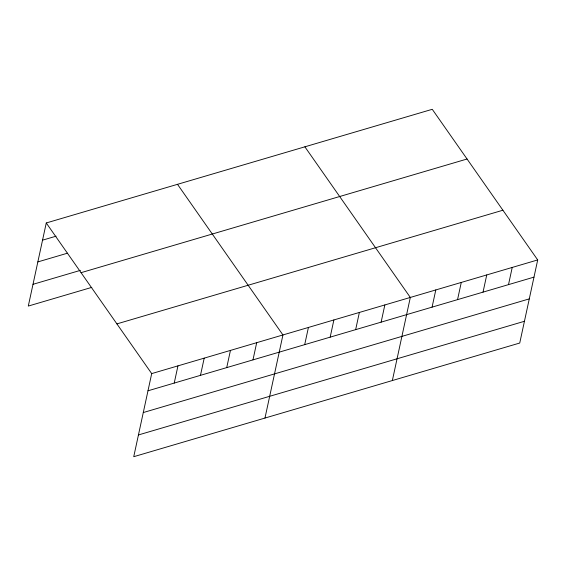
<?xml version="1.0" encoding="UTF-8"?>
<svg xmlns="http://www.w3.org/2000/svg" width="566" height="566" viewBox="0 0 566 566"><rect width="100%" height="100%" fill="white"/><g stroke="black" fill="none" stroke-linecap="round" stroke-linejoin="round"><path stroke-width="0.85" d="M46.263 222.969L151.702 373.602L133.739 456.698L519.737 343.031L537.7 259.935L432.261 109.302L46.263 222.969L28.3 306.065L91.805 287.365M174.229 383.069L177.95 365.877M200.477 375.343L204.199 358.144M226.725 367.61L230.447 350.418M252.974 359.884L256.695 342.685M264.973 418.055L282.943 334.959L177.505 184.325M304.699 344.652L308.42 327.452M330.176 337.145L333.89 319.953M355.653 329.645L359.368 312.446M381.123 322.146L384.845 304.947M392.351 380.543L410.322 297.447L304.883 146.813M432.077 307.14L435.799 289.941M457.554 299.64L461.276 282.441M483.031 292.134L486.746 274.942M508.509 284.634L512.223 267.435M42.549 240.168L56.098 236.178M37.844 261.916L67.481 253.186M33.005 284.316L80.414 270.357M81.058 272.678L467.056 159.011M116.907 323.894L502.905 210.227M151.702 373.602L537.7 259.935M147.981 390.802L533.979 277.128M143.283 412.55L529.281 298.876M138.437 434.95L524.434 321.283"/></g></svg>
